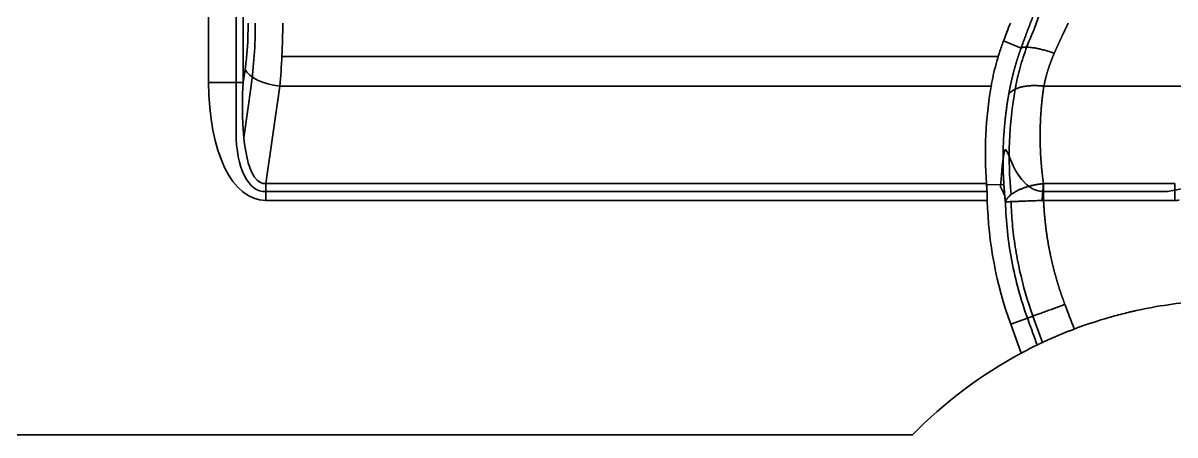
# Model space of a CAD drawing. Header units: millimetres. Extents: x 158 to 1533, y 732 to 1642.
# Drawn here: x 350.1 to 478.7, y 1310.1 to 1356 of the extents above; entities that cross this region are included whole.
import ezdxf

# ---------------------------------------------------------------- set-up
doc = ezdxf.new("R2010")
doc.units = ezdxf.units.MM
doc.layers.add('1', color=7, linetype='Continuous', true_color=0xffffff)

msp = doc.modelspace()

# ---------------------------------------------------------------- linework, layer by layer
at = {"layer": '1', "color": 7, "linetype": 'Continuous', "lineweight": 35}
for p, q in [((370.785, 1349.371), (370.785, 1392.204)), ((373.855, 1392.279), (373.855, 1343.795)), ((374.649, 1392.115), (374.649, 1349.371)), ((463.616, 1357.096), (462.999, 1355.342)), ((461.526, 1353.226), (459.561, 1354.01)), ((378.974, 1352.268), (458.97, 1352.268)), ((374.649, 1349.371), (374.859, 1350.844)), ((374.649, 1349.371), (370.785, 1349.371)), ((375.532, 1348.998), (374.71, 1343.225)), ((378.722, 1348.966), (377.175, 1338.103)), ((458.181, 1348.966), (378.722, 1348.966)), ((377.175, 1338.103), (377.175, 1336.225)), ((377.175, 1338.103), (457.664, 1338.103)), ((457.672, 1338.003), (459.603, 1337.973)), ((377.175, 1337.222), (457.718, 1337.222)), ((477.864, 1337.222), (464.037, 1337.222)), ((477.864, 1337.222), (480.257, 1337.668)), ((457.754, 1336.225), (377.175, 1336.225)), ((462.235, 1323.099), (460.369, 1322.42)), ((462.854, 1323.324), (463.924, 1320.385)), ((460.369, 1322.42), (461.543, 1319.192)), ((449.385, 1310.07), (320.148, 1310.07))]:
    msp.add_line(p, q, dxfattribs=at)
for centre, radius, start, end in [((501.329, 1337.328), 43.589, 181.45046, 200), ((485.148, 1275.07), 50.04, 118.14588, 135.61787)]:
    msp.add_arc(centre, radius, start, end, dxfattribs=at)
for centre, major_axis, ratio, start_param, end_param in [((372.256, 1356.008), (0, 11), 0.2679492, 4.2236968, 4.712389), ((371.979, 1356.008), (0, 15), 0.2679492, 4.2260973, 4.712389), ((376.12, 1356.008), (0, 15), 0.1964961, 4.2236968, 4.712389), ((463.182, 1356.008), (6.169, 14.966), 0.1630327, 1.6378913, 1.7714446), ((378.722, 1350.844), (3.96, -0.564), 0.4658006, 3.4384195, 4.7786549), ((379.067, 1353.265), (2.422, 17.003), 0.4658006, 1.8676232, 3.2078586), ((379.067, 1353.265), (2.16, 15.158), 0.261241, 1.8676232, 3.2078586), ((501.329, 1341.452), (0, 43.986), 0.9955953, 1.3991336, 1.6470163), ((377.996, 1345.742), (1.211, 8.502), 0.4658006, 1.8676232, 3.2388696), ((485.148, 1275.07), (-22.978, 44.453), 1, 6.2574853, 6.2973465)]:
    msp.add_ellipse(centre, major_axis=major_axis, ratio=ratio, start_param=start_param, end_param=end_param, dxfattribs=at)
for points, degree in [([(461.526, 1353.226), (462.279, 1355.332), (463.138, 1357.468)], 2), ([(460.419, 1336.883), (460.009, 1340.799), (460.158, 1344.755), (460.865, 1348.637)], 3), ([(464.068, 1348.966), (482.157, 1348.966)], 1), ([(464.025, 1338.103), (464.037, 1338.103)], 1), ([(464.037, 1338.103), (478.71, 1338.103)], 1), ([(463.873, 1336.219), (463.927, 1336.221), (463.982, 1336.223), (464.037, 1336.225)], 3), ([(464.037, 1336.225), (478.71, 1336.225)], 1), ([(467.455, 1321.877), (467.109, 1322.792), (466.764, 1323.707), (466.418, 1324.622)], 3), ([(463.32, 1320.098), (462.235, 1323.099)], 1)]:
    msp.add_open_spline(points, degree=degree, dxfattribs=at)
for points, knots in [([(466.794, 1356.008), (466.774, 1355.968), (466.736, 1355.889), (466.678, 1355.77), (466.62, 1355.651), (466.562, 1355.531), (466.505, 1355.411), (466.447, 1355.29), (466.389, 1355.168), (466.331, 1355.046), (466.273, 1354.924), (466.214, 1354.801), (466.165, 1354.696), (466.124, 1354.608), (466.091, 1354.539), (466.059, 1354.47), (466.027, 1354.401), (465.995, 1354.332), (465.963, 1354.264), (465.931, 1354.196), (465.9, 1354.128), (465.869, 1354.061), (465.838, 1353.994), (465.807, 1353.927), (465.777, 1353.86), (465.746, 1353.794), (465.716, 1353.728), (465.686, 1353.662), (465.656, 1353.597), (465.627, 1353.532), (465.598, 1353.467), (465.568, 1353.403), (465.54, 1353.338), (465.511, 1353.274), (465.482, 1353.211), (465.454, 1353.147), (465.426, 1353.084), (465.398, 1353.022), (465.37, 1352.959), (465.343, 1352.897), (465.315, 1352.835), (465.288, 1352.774), (465.261, 1352.713), (465.243, 1352.672), (465.234, 1352.652)], [0, 0, 0, 0, 0.0353142, 0.0707701, 0.1063672, 0.1421051, 0.1779833, 0.214001, 0.2501579, 0.2864532, 0.3228864, 0.3594566, 0.3961634, 0.4168766, 0.4375094, 0.4580616, 0.4785329, 0.4989232, 0.5192322, 0.5394596, 0.5596054, 0.5796693, 0.5996511, 0.6195507, 0.6393677, 0.6591021, 0.6787537, 0.6983223, 0.7178076, 0.7372097, 0.7565282, 0.775763, 0.794914, 0.813981, 0.8329639, 0.8518624, 0.8706766, 0.8894061, 0.908051, 0.926611, 0.945086, 0.9634759, 0.9817806, 1, 1, 1, 1]), ([(460.865, 1348.637), (460.893, 1348.791), (460.922, 1348.945), (461.024, 1349.464), (461.105, 1349.834), (461.378, 1350.956), (461.6, 1351.723), (462.128, 1353.28), (462.429, 1354.056), (462.843, 1354.999), (462.92, 1355.171), (462.999, 1355.342)], [0, 0, 0, 0, 0.0720385, 0.0720385, 0.2423683, 0.2423683, 0.5830278, 0.5830278, 0.9236874, 0.9236874, 1, 1, 1, 1]), ([(459.561, 1354.01), (459.4, 1353.58), (459.251, 1353.152), (458.976, 1352.299), (458.85, 1351.875), (458.62, 1351.032), (458.517, 1350.613), (458.401, 1350.092), (458.378, 1349.989), (458.335, 1349.781), (458.314, 1349.678), (458.253, 1349.369), (458.215, 1349.166), (458.181, 1348.966)], [0, 0, 0, 0, 0.25, 0.25, 0.5, 0.5, 0.75, 0.75, 0.8125, 0.8125, 0.875, 0.875, 1, 1, 1, 1]), ([(460.142, 1348.054), (460.146, 1348.074), (460.153, 1348.113), (460.163, 1348.171), (460.173, 1348.229), (460.184, 1348.288), (460.195, 1348.347), (460.206, 1348.405), (460.217, 1348.464), (460.228, 1348.523), (460.239, 1348.582), (460.251, 1348.641), (460.263, 1348.7), (460.274, 1348.759), (460.286, 1348.818), (460.298, 1348.877), (460.31, 1348.936), (460.323, 1348.996), (460.335, 1349.055), (460.348, 1349.115), (460.36, 1349.174), (460.373, 1349.234), (460.386, 1349.293), (460.399, 1349.353), (460.413, 1349.413), (460.426, 1349.473), (460.44, 1349.533), (460.453, 1349.593), (460.467, 1349.653), (460.481, 1349.713), (460.495, 1349.773), (460.51, 1349.833), (460.524, 1349.893), (460.539, 1349.954), (460.553, 1350.014), (460.568, 1350.075), (460.583, 1350.135), (460.598, 1350.196), (460.614, 1350.256), (460.629, 1350.317), (460.645, 1350.378), (460.66, 1350.438), (460.676, 1350.499), (460.692, 1350.56), (460.709, 1350.621), (460.725, 1350.682), (460.741, 1350.743), (460.758, 1350.804), (460.775, 1350.866), (460.792, 1350.927), (460.809, 1350.988), (460.826, 1351.049), (460.843, 1351.111), (460.861, 1351.172), (460.879, 1351.234), (460.896, 1351.295), (460.914, 1351.357), (460.933, 1351.418), (460.951, 1351.48), (460.969, 1351.542), (460.988, 1351.604), (461.007, 1351.665), (461.026, 1351.727), (461.045, 1351.789), (461.064, 1351.851), (461.083, 1351.913), (461.103, 1351.975), (461.122, 1352.037), (461.142, 1352.1), (461.162, 1352.162), (461.182, 1352.224), (461.203, 1352.286), (461.223, 1352.349), (461.244, 1352.411), (461.264, 1352.473), (461.285, 1352.536), (461.306, 1352.598), (461.328, 1352.661), (461.349, 1352.724), (461.371, 1352.786), (461.392, 1352.849), (461.414, 1352.912), (461.436, 1352.974), (461.458, 1353.037), (461.481, 1353.1), (461.503, 1353.163), (461.518, 1353.205), (461.526, 1353.226)], [0, 0, 0, 0, 0.0115756, 0.0231529, 0.0347319, 0.0463128, 0.0578956, 0.0694804, 0.0810675, 0.0926568, 0.1042485, 0.1158427, 0.1274394, 0.1390389, 0.1506411, 0.1622463, 0.1738545, 0.1854658, 0.1970803, 0.2086981, 0.2203194, 0.2319442, 0.2435726, 0.2552048, 0.2668409, 0.2784809, 0.2901249, 0.3017731, 0.3134256, 0.3250824, 0.3367437, 0.3484096, 0.3600801, 0.3717555, 0.3834357, 0.3951209, 0.4068111, 0.4185066, 0.4302073, 0.4419135, 0.4536251, 0.4653423, 0.4770652, 0.4887939, 0.5005285, 0.5122691, 0.5240158, 0.5357687, 0.5475278, 0.5592934, 0.5710655, 0.5828441, 0.5946294, 0.6064215, 0.6182205, 0.6300265, 0.6418396, 0.6536599, 0.6654874, 0.6773223, 0.6891647, 0.7010146, 0.7128722, 0.7247376, 0.7366108, 0.7484919, 0.7603812, 0.7722785, 0.7841841, 0.796098, 0.8080204, 0.8199513, 0.8318908, 0.843839, 0.855796, 0.8677618, 0.8797367, 0.8917207, 0.9037138, 0.9157162, 0.9277279, 0.9397491, 0.9517799, 0.9638202, 0.9758703, 0.9879302, 1, 1, 1, 1]), ([(465.234, 1352.652), (465.22, 1352.619), (465.191, 1352.553), (465.149, 1352.454), (465.107, 1352.355), (465.066, 1352.256), (465.026, 1352.157), (464.986, 1352.059), (464.947, 1351.96), (464.909, 1351.861), (464.871, 1351.763), (464.834, 1351.664), (464.798, 1351.566), (464.762, 1351.467), (464.727, 1351.369), (464.693, 1351.271), (464.659, 1351.173), (464.626, 1351.075), (464.594, 1350.977), (464.562, 1350.88), (464.537, 1350.799), (464.517, 1350.736), (464.503, 1350.69), (464.488, 1350.644), (464.474, 1350.598), (464.461, 1350.552), (464.447, 1350.506), (464.433, 1350.46), (464.42, 1350.415), (464.407, 1350.369), (464.394, 1350.323), (464.381, 1350.277), (464.368, 1350.231), (464.355, 1350.186), (464.343, 1350.14), (464.33, 1350.094), (464.318, 1350.049), (464.306, 1350.003), (464.294, 1349.958), (464.282, 1349.912), (464.271, 1349.866), (464.259, 1349.821), (464.248, 1349.776), (464.237, 1349.73), (464.226, 1349.685), (464.215, 1349.64), (464.204, 1349.594), (464.193, 1349.549), (464.183, 1349.504), (464.172, 1349.459), (464.162, 1349.414), (464.152, 1349.369), (464.142, 1349.324), (464.132, 1349.279), (464.123, 1349.234), (464.113, 1349.189), (464.104, 1349.144), (464.095, 1349.1), (464.086, 1349.055), (464.077, 1349.01), (464.071, 1348.981), (464.068, 1348.966)], [0, 0, 0, 0, 0.0267527, 0.0534753, 0.0801683, 0.1068323, 0.1334677, 0.1600749, 0.1866544, 0.2132067, 0.2397323, 0.2662315, 0.2927049, 0.3191527, 0.3455756, 0.371974, 0.3983481, 0.4246985, 0.4510256, 0.4773298, 0.5036115, 0.5160271, 0.528442, 0.5408562, 0.5532697, 0.5656826, 0.5780948, 0.5905065, 0.6029177, 0.6153284, 0.6277386, 0.6401484, 0.6525578, 0.6649669, 0.6773757, 0.6897842, 0.7021925, 0.7146005, 0.7270084, 0.7394161, 0.7518237, 0.7642313, 0.7766388, 0.7890463, 0.8014538, 0.8138613, 0.826269, 0.8386767, 0.8510846, 0.8634927, 0.8759009, 0.8883094, 0.9007181, 0.9131271, 0.9255364, 0.937946, 0.950356, 0.9627663, 0.9751771, 0.9875883, 1, 1, 1, 1]), ([(464.068, 1348.966), (464.059, 1348.905), (464.041, 1348.784), (464.015, 1348.603), (463.989, 1348.42), (463.965, 1348.237), (463.941, 1348.054), (463.919, 1347.87), (463.897, 1347.685), (463.876, 1347.499), (463.856, 1347.313), (463.837, 1347.127), (463.818, 1346.94), (463.801, 1346.752), (463.785, 1346.564), (463.769, 1346.375), (463.742, 1346.024), (463.708, 1345.51), (463.676, 1344.834), (463.656, 1344.157), (463.65, 1343.675), (463.65, 1343.387), (463.65, 1343.294), (463.651, 1343.201), (463.651, 1343.107), (463.652, 1343.014), (463.653, 1342.921), (463.654, 1342.828), (463.656, 1342.735), (463.657, 1342.642), (463.659, 1342.549), (463.662, 1342.456), (463.664, 1342.363), (463.667, 1342.27), (463.67, 1342.177), (463.673, 1342.084), (463.676, 1341.991), (463.68, 1341.898), (463.683, 1341.805), (463.687, 1341.712), (463.692, 1341.619), (463.696, 1341.526), (463.701, 1341.434), (463.706, 1341.341), (463.711, 1341.248), (463.716, 1341.155), (463.722, 1341.062), (463.728, 1340.97), (463.734, 1340.877), (463.74, 1340.784), (463.747, 1340.691), (463.754, 1340.599), (463.761, 1340.506), (463.768, 1340.413), (463.776, 1340.321), (463.783, 1340.228), (463.791, 1340.136), (463.799, 1340.043), (463.808, 1339.95), (463.817, 1339.858), (463.825, 1339.765), (463.835, 1339.673), (463.844, 1339.58), (463.853, 1339.488), (463.863, 1339.395), (463.873, 1339.303), (463.884, 1339.21), (463.894, 1339.118), (463.905, 1339.026), (463.916, 1338.933), (463.927, 1338.841), (463.938, 1338.749), (463.95, 1338.656), (463.962, 1338.564), (463.974, 1338.472), (463.986, 1338.379), (463.999, 1338.287), (464.012, 1338.195), (464.02, 1338.133), (464.025, 1338.103)], [0, 0, 0, 0, 0.0167773, 0.0335996, 0.0504672, 0.0673805, 0.0843399, 0.1013458, 0.1183984, 0.1354982, 0.1526456, 0.1698407, 0.1870841, 0.204376, 0.2217168, 0.2391067, 0.2565463, 0.3186711, 0.3807915, 0.4429234, 0.5050826, 0.5136385, 0.5221929, 0.5307458, 0.5392971, 0.547847, 0.5563956, 0.5649427, 0.5734885, 0.5820331, 0.5905764, 0.5991185, 0.6076594, 0.6161992, 0.624738, 0.6332757, 0.6418124, 0.6503481, 0.658883, 0.667417, 0.6759501, 0.6844824, 0.693014, 0.7015449, 0.7100751, 0.7186047, 0.7271337, 0.7356622, 0.7441902, 0.7527177, 0.7612447, 0.7697714, 0.7782978, 0.7868239, 0.7953497, 0.8038753, 0.8124007, 0.820926, 0.8294512, 0.8379764, 0.8465015, 0.8550267, 0.863552, 0.8720774, 0.8806029, 0.8891286, 0.8976546, 0.9061808, 0.9147074, 0.9232344, 0.9317617, 0.9402895, 0.9488178, 0.9573466, 0.965876, 0.974406, 0.9829366, 0.9914679, 1, 1, 1, 1]), ([(459.773, 1336.068), (459.765, 1336.134), (459.751, 1336.266), (459.73, 1336.466), (459.71, 1336.668), (459.69, 1336.872), (459.671, 1337.079), (459.654, 1337.288), (459.637, 1337.499), (459.621, 1337.712), (459.606, 1337.927), (459.592, 1338.145), (459.579, 1338.364), (459.567, 1338.586), (459.556, 1338.81), (459.546, 1339.037), (459.537, 1339.265), (459.529, 1339.496), (459.523, 1339.729), (459.518, 1339.964), (459.514, 1340.201), (459.511, 1340.441), (459.51, 1340.682), (459.51, 1340.926), (459.513, 1341.338), (459.524, 1341.941), (459.554, 1342.757), (459.605, 1343.644), (459.661, 1344.353), (459.708, 1344.856), (459.735, 1345.127), (459.763, 1345.388), (459.791, 1345.639), (459.82, 1345.879), (459.849, 1346.108), (459.877, 1346.328), (459.905, 1346.536), (459.933, 1346.735), (459.96, 1346.923), (459.987, 1347.1), (460.012, 1347.267), (460.037, 1347.424), (460.061, 1347.57), (460.083, 1347.706), (460.104, 1347.831), (460.124, 1347.946), (460.136, 1348.019), (460.142, 1348.054)], [0, 0, 0, 0, 0.0164989, 0.0331755, 0.05003, 0.0670626, 0.0842734, 0.1016626, 0.1192305, 0.1369771, 0.1549026, 0.1730073, 0.1912913, 0.2097549, 0.2283981, 0.2472212, 0.2662244, 0.2854079, 0.3047718, 0.3243164, 0.3440419, 0.3639484, 0.3840362, 0.4043055, 0.4247565, 0.4867747, 0.5547125, 0.6285925, 0.7084397, 0.7319719, 0.7546464, 0.776462, 0.7974177, 0.8175124, 0.8367451, 0.8551149, 0.8726209, 0.8892621, 0.9050378, 0.9199473, 0.9339896, 0.9471643, 0.9594705, 0.9709077, 0.9814754, 0.991173, 1, 1, 1, 1]), ([(464.037, 1337.222), (463.964, 1337.222), (463.89, 1337.224), (463.647, 1337.244), (463.476, 1337.277), (463.154, 1337.374), (463, 1337.438), (462.704, 1337.589), (462.563, 1337.677), (462.299, 1337.867), (462.175, 1337.969), (459.539, 1340.398), (459.884, 1345.52), (459.209, 1337.745)], [0, 0, 0, 0, 0.0167481, 0.0167481, 0.0554506, 0.0554506, 0.0941532, 0.0941532, 0.1328557, 0.1328557, 0.1715583, 0.1715583, 1, 1, 1, 1]), ([(457.754, 1336.225), (457.75, 1336.387), (457.745, 1336.549), (457.738, 1336.753), (457.736, 1336.793), (457.733, 1336.874), (457.731, 1336.915), (457.726, 1337.036), (457.723, 1337.115), (457.712, 1337.352), (457.703, 1337.506), (457.685, 1337.809), (457.675, 1337.958), (457.664, 1338.103)], [0, 0, 0, 0, 0.25, 0.25, 0.3125, 0.3125, 0.375, 0.375, 0.5, 0.5, 0.75, 0.75, 1, 1, 1, 1]), ([(459.773, 1336.068), (459.775, 1336.077), (459.781, 1336.094), (459.791, 1336.121), (459.802, 1336.147), (459.813, 1336.173), (459.824, 1336.199), (459.837, 1336.224), (459.849, 1336.249), (459.863, 1336.273), (459.876, 1336.297), (459.891, 1336.321), (459.905, 1336.344), (459.92, 1336.367), (459.935, 1336.39), (459.951, 1336.412), (459.967, 1336.434), (459.982, 1336.455), (459.999, 1336.476), (460.015, 1336.496), (460.031, 1336.516), (460.048, 1336.535), (460.064, 1336.554), (460.081, 1336.573), (460.097, 1336.591), (460.113, 1336.608), (460.13, 1336.625), (460.146, 1336.642), (460.162, 1336.658), (460.177, 1336.673), (460.193, 1336.689), (460.208, 1336.703), (460.223, 1336.717), (460.238, 1336.731), (460.312, 1336.798), (460.456, 1336.916), (460.69, 1337.077), (460.94, 1337.225), (461.213, 1337.366), (461.511, 1337.499), (461.834, 1337.624), (462.171, 1337.737), (462.52, 1337.837), (462.883, 1337.925), (463.258, 1338), (463.576, 1338.05), (463.8, 1338.079), (463.912, 1338.092), (463.968, 1338.097), (463.997, 1338.1), (464.013, 1338.102), (464.021, 1338.103), (464.025, 1338.103)], [0, 0, 0, 0, 0.0098185, 0.019521, 0.0291044, 0.0385656, 0.0479017, 0.0571099, 0.0661874, 0.0751314, 0.0839393, 0.0926086, 0.1011369, 0.1095217, 0.1177608, 0.1258519, 0.133793, 0.1415819, 0.1492168, 0.1566957, 0.1640169, 0.1711785, 0.178179, 0.1850167, 0.1916901, 0.1981978, 0.2045385, 0.2107107, 0.2167133, 0.2225452, 0.228205, 0.233692, 0.2390049, 0.2441429, 0.249105, 0.3152771, 0.3792045, 0.4405329, 0.4989728, 0.5627488, 0.6258282, 0.6879639, 0.7489312, 0.8116109, 0.8742909, 0.9369582, 0.9684807, 0.9842464, 0.9921305, 0.9960733, 0.9980449, 1, 1, 1, 1]), ([(463.873, 1336.219), (463.884, 1336.382), (463.896, 1336.546), (463.921, 1336.87), (463.933, 1337.031), (463.959, 1337.348), (463.972, 1337.504), (463.998, 1337.81), (464.011, 1337.958), (464.025, 1338.103)], [0, 0, 0, 0, 0.25, 0.25, 0.5, 0.5, 0.75, 0.75, 1, 1, 1, 1]), ([(459.208, 1337.747), (459.31, 1337.542), (459.412, 1337.337), (459.566, 1337.028), (459.619, 1336.925), (459.677, 1336.806), (459.684, 1336.793), (459.692, 1336.774), (459.694, 1336.771), (459.696, 1336.757), (459.697, 1336.747), (459.699, 1336.722), (459.701, 1336.704), (459.71, 1336.619), (459.717, 1336.55), (459.74, 1336.344), (459.756, 1336.206), (459.773, 1336.068)], [0, 0, 0, 0, 0.4941729, 0.4941729, 0.7470864, 0.7470864, 0.7787006, 0.7787006, 0.7866042, 0.7866042, 0.7945077, 0.7945077, 0.8103148, 0.8103148, 0.8735432, 0.8735432, 1, 1, 1, 1]), ([(459.773, 1336.068), (459.775, 1336.068), (459.779, 1336.068), (459.783, 1336.068), (459.786, 1336.068), (459.786, 1336.068), (459.788, 1336.068), (459.794, 1336.068), (459.814, 1336.069), (459.836, 1336.07), (459.883, 1336.071), (459.955, 1336.074), (460.091, 1336.079), (460.201, 1336.083), (460.29, 1336.087), (460.322, 1336.088), (460.37, 1336.09), (460.387, 1336.09), (460.42, 1336.092), (460.437, 1336.092), (460.523, 1336.096), (460.669, 1336.101), (460.911, 1336.111), (461.11, 1336.118), (461.227, 1336.123), (461.274, 1336.125), (461.298, 1336.126), (461.371, 1336.128), (461.419, 1336.13), (461.568, 1336.136), (461.772, 1336.144), (462.093, 1336.156), (462.318, 1336.164), (462.491, 1336.17), (462.55, 1336.172), (462.667, 1336.177), (462.725, 1336.179), (462.902, 1336.185), (463.14, 1336.194), (463.503, 1336.206), (463.749, 1336.215), (463.873, 1336.219)], [0, 0, 0, 0, 0.0078125, 0.0117188, 0.0117188, 0.0136719, 0.0136719, 0.015625, 0.03125, 0.0625, 0.0625, 0.125, 0.1875, 0.25, 0.25, 0.28125, 0.28125, 0.296875, 0.296875, 0.3125, 0.3125, 0.375, 0.4375, 0.5, 0.515625, 0.515625, 0.53125, 0.53125, 0.5625, 0.5625, 0.625, 0.6875, 0.75, 0.75, 0.78125, 0.78125, 0.8125, 0.8125, 0.875, 0.9375, 1, 1, 1, 1]), ([(462.235, 1323.099), (461.859, 1324.138), (461.525, 1325.192), (460.941, 1327.324), (460.692, 1328.401), (460.28, 1330.571), (460.117, 1331.665), (459.879, 1333.861), (459.804, 1334.964), (459.773, 1336.068)], [0, 0, 0, 0, 0.25, 0.25, 0.5, 0.5, 0.75, 0.75, 1, 1, 1, 1]), ([(462.854, 1323.324), (462.851, 1323.334), (462.847, 1323.344), (462.245, 1325), (461.751, 1326.689), (461.173, 1329.286), (461.008, 1330.158), (460.737, 1331.901), (460.63, 1332.773), (460.477, 1334.46), (460.428, 1335.275), (460.403, 1336.091)], [0, 0, 0, 0, 0.0023715, 0.0023715, 0.4069275, 0.4069275, 0.6092055, 0.6092055, 0.8114835, 0.8114835, 1, 1, 1, 1]), ([(464.037, 1336.225), (464.04, 1336.161), (464.046, 1336.033), (464.056, 1335.841), (464.066, 1335.649), (464.078, 1335.457), (464.09, 1335.266), (464.104, 1335.074), (464.119, 1334.883), (464.134, 1334.692), (464.151, 1334.501), (464.168, 1334.31), (464.187, 1334.119), (464.206, 1333.928), (464.227, 1333.738), (464.248, 1333.547), (464.271, 1333.357), (464.294, 1333.167), (464.318, 1332.977), (464.344, 1332.787), (464.37, 1332.597), (464.398, 1332.407), (464.426, 1332.218), (464.455, 1332.028), (464.485, 1331.839), (464.517, 1331.65), (464.549, 1331.461), (464.582, 1331.272), (464.616, 1331.083), (464.652, 1330.894), (464.688, 1330.706), (464.725, 1330.517), (464.756, 1330.362), (464.781, 1330.241), (464.8, 1330.153), (464.818, 1330.065), (464.837, 1329.977), (464.856, 1329.889), (464.876, 1329.801), (464.895, 1329.713), (464.915, 1329.625), (464.935, 1329.537), (464.955, 1329.449), (464.975, 1329.362), (464.996, 1329.274), (465.016, 1329.186), (465.037, 1329.099), (465.058, 1329.011), (465.08, 1328.924), (465.101, 1328.836), (465.123, 1328.749), (465.145, 1328.662), (465.167, 1328.575), (465.19, 1328.488), (465.213, 1328.4), (465.235, 1328.313), (465.258, 1328.226), (465.282, 1328.139), (465.305, 1328.053), (465.329, 1327.966), (465.353, 1327.879), (465.377, 1327.792), (465.401, 1327.706), (465.426, 1327.619), (465.451, 1327.532), (465.476, 1327.446), (465.501, 1327.359), (465.526, 1327.273), (465.552, 1327.187), (465.578, 1327.1), (465.604, 1327.014), (465.63, 1326.928), (465.656, 1326.842), (465.683, 1326.756), (465.71, 1326.67), (465.737, 1326.584), (465.764, 1326.498), (465.792, 1326.412), (465.819, 1326.326), (465.847, 1326.24), (465.876, 1326.155), (465.904, 1326.069), (465.932, 1325.984), (465.961, 1325.898), (465.99, 1325.812), (466.019, 1325.727), (466.049, 1325.642), (466.078, 1325.556), (466.108, 1325.471), (466.138, 1325.386), (466.169, 1325.301), (466.199, 1325.216), (466.23, 1325.131), (466.261, 1325.046), (466.292, 1324.961), (466.323, 1324.876), (466.354, 1324.791), (466.386, 1324.706), (466.408, 1324.65), (466.418, 1324.622)], [0, 0, 0, 0, 0.0161617, 0.0323169, 0.048466, 0.0646093, 0.0807474, 0.0968806, 0.1130094, 0.1291342, 0.1452555, 0.1613736, 0.177489, 0.1936021, 0.2097133, 0.2258232, 0.241932, 0.2580402, 0.2741483, 0.2902567, 0.3063659, 0.3224761, 0.3385879, 0.3547018, 0.370818, 0.3869371, 0.4030595, 0.4191857, 0.4353159, 0.4514507, 0.4675905, 0.4837358, 0.4998868, 0.507461, 0.5150344, 0.5226069, 0.5301787, 0.5377498, 0.5453202, 0.55289, 0.5604592, 0.5680279, 0.5755961, 0.5831638, 0.5907312, 0.5982981, 0.6058648, 0.6134312, 0.6209974, 0.6285634, 0.6361292, 0.643695, 0.6512607, 0.6588264, 0.6663922, 0.673958, 0.681524, 0.6890901, 0.6966565, 0.7042231, 0.7117901, 0.7193573, 0.726925, 0.7344932, 0.7420618, 0.7496309, 0.7572007, 0.764771, 0.772342, 0.7799137, 0.7874862, 0.7950594, 0.8026335, 0.8102085, 0.8177844, 0.8253613, 0.8329392, 0.8405182, 0.8480983, 0.8556795, 0.8632619, 0.8708456, 0.8784305, 0.8860168, 0.8936044, 0.9011935, 0.908784, 0.916376, 0.9239696, 0.9315648, 0.9391615, 0.94676, 0.9543602, 0.9619622, 0.9695659, 0.9771716, 0.9847791, 0.9923886, 1, 1, 1, 1]), ([(479.191, 1336.245), (479.181, 1336.244), (479.159, 1336.243), (479.127, 1336.242), (479.095, 1336.24), (479.064, 1336.239), (479.031, 1336.237), (478.999, 1336.236), (478.967, 1336.234), (478.935, 1336.233), (478.903, 1336.232), (478.871, 1336.231), (478.839, 1336.229), (478.806, 1336.228), (478.774, 1336.227), (478.742, 1336.226), (478.72, 1336.225), (478.71, 1336.225)], [0, 0, 0, 0, 0.0663954, 0.1328414, 0.1993351, 0.2658739, 0.3324551, 0.399076, 0.4657338, 0.5324258, 0.5991494, 0.6659017, 0.7326801, 0.7994819, 0.8663042, 0.9331445, 1, 1, 1, 1]), ([(481.55, 1324.98), (480.353, 1324.894), (479.157, 1324.764), (476.771, 1324.418), (475.58, 1324.201), (474.242, 1323.907), (474.094, 1323.873), (473.797, 1323.805), (473.354, 1323.701), (472.912, 1323.591), (472.033, 1323.364), (471.451, 1323.202), (469.717, 1322.686), (468.578, 1322.302), (467.455, 1321.877)], [0, 0, 0, 0, 0.25, 0.25, 0.5, 0.5, 0.53125, 0.53125, 0.5625, 0.625, 0.625, 0.75, 0.75, 1, 1, 1, 1]), ([(467.455, 1321.877), (467.329, 1321.83), (467.205, 1321.782), (466.959, 1321.687), (466.715, 1321.591), (466.475, 1321.495), (466.297, 1321.423), (466.208, 1321.387), (466.12, 1321.351), (466.061, 1321.326), (466.032, 1321.314), (465.887, 1321.254), (465.773, 1321.206), (465.606, 1321.136), (465.55, 1321.112), (465.469, 1321.077), (465.441, 1321.066), (465.387, 1321.043), (465.254, 1320.985), (465.023, 1320.885), (464.735, 1320.757), (464.557, 1320.677), (464.429, 1320.618), (464.386, 1320.599), (464.325, 1320.571), (464.304, 1320.562), (464.264, 1320.543), (464.166, 1320.498), (464.001, 1320.421), (463.807, 1320.331), (463.696, 1320.278), (463.633, 1320.248), (463.62, 1320.242), (463.596, 1320.23), (463.584, 1320.225), (463.549, 1320.208), (463.527, 1320.197), (463.465, 1320.168), (463.393, 1320.133), (463.341, 1320.108), (463.32, 1320.098)], [0, 0, 0, 0, 0.0625, 0.0625, 0.125, 0.1875, 0.1875, 0.21875, 0.234375, 0.234375, 0.25, 0.25, 0.3125, 0.3125, 0.34375, 0.34375, 0.359375, 0.359375, 0.375, 0.4375, 0.5, 0.5625, 0.5625, 0.59375, 0.59375, 0.609375, 0.609375, 0.625, 0.6875, 0.75, 0.8125, 0.8125, 0.828125, 0.828125, 0.84375, 0.84375, 0.875, 0.875, 0.9375, 1, 1, 1, 1])]:
    msp.add_open_spline(points, degree=3, knots=knots, dxfattribs=at)
for points, weights, degree in [([(461.526, 1353.226), (462.27, 1353.654), (465.234, 1352.652)], [1, 0.790876668668, 1], 2), ([(460.142, 1348.054), (460.977, 1349.36), (464.068, 1348.966)], [1, 0.796818643193, 1], 2), ([(464.037, 1338.103), (464.037, 1337.522), (464.037, 1336.883), (464.037, 1336.225)], [1, 0.980197150851, 0.980197150851, 1], 3), ([(478.71, 1336.225), (478.71, 1336.883), (478.71, 1337.522), (478.71, 1338.103)], [1, 0.980197150851, 0.980197150851, 1], 3), ([(462.235, 1323.099), (462.854, 1323.324), (466.418, 1324.622)], [1, 0.766044443119, 1], 2)]:
    msp.add_rational_spline(points, weights, degree=degree, dxfattribs=at)

doc.saveas('drawing.dxf')
